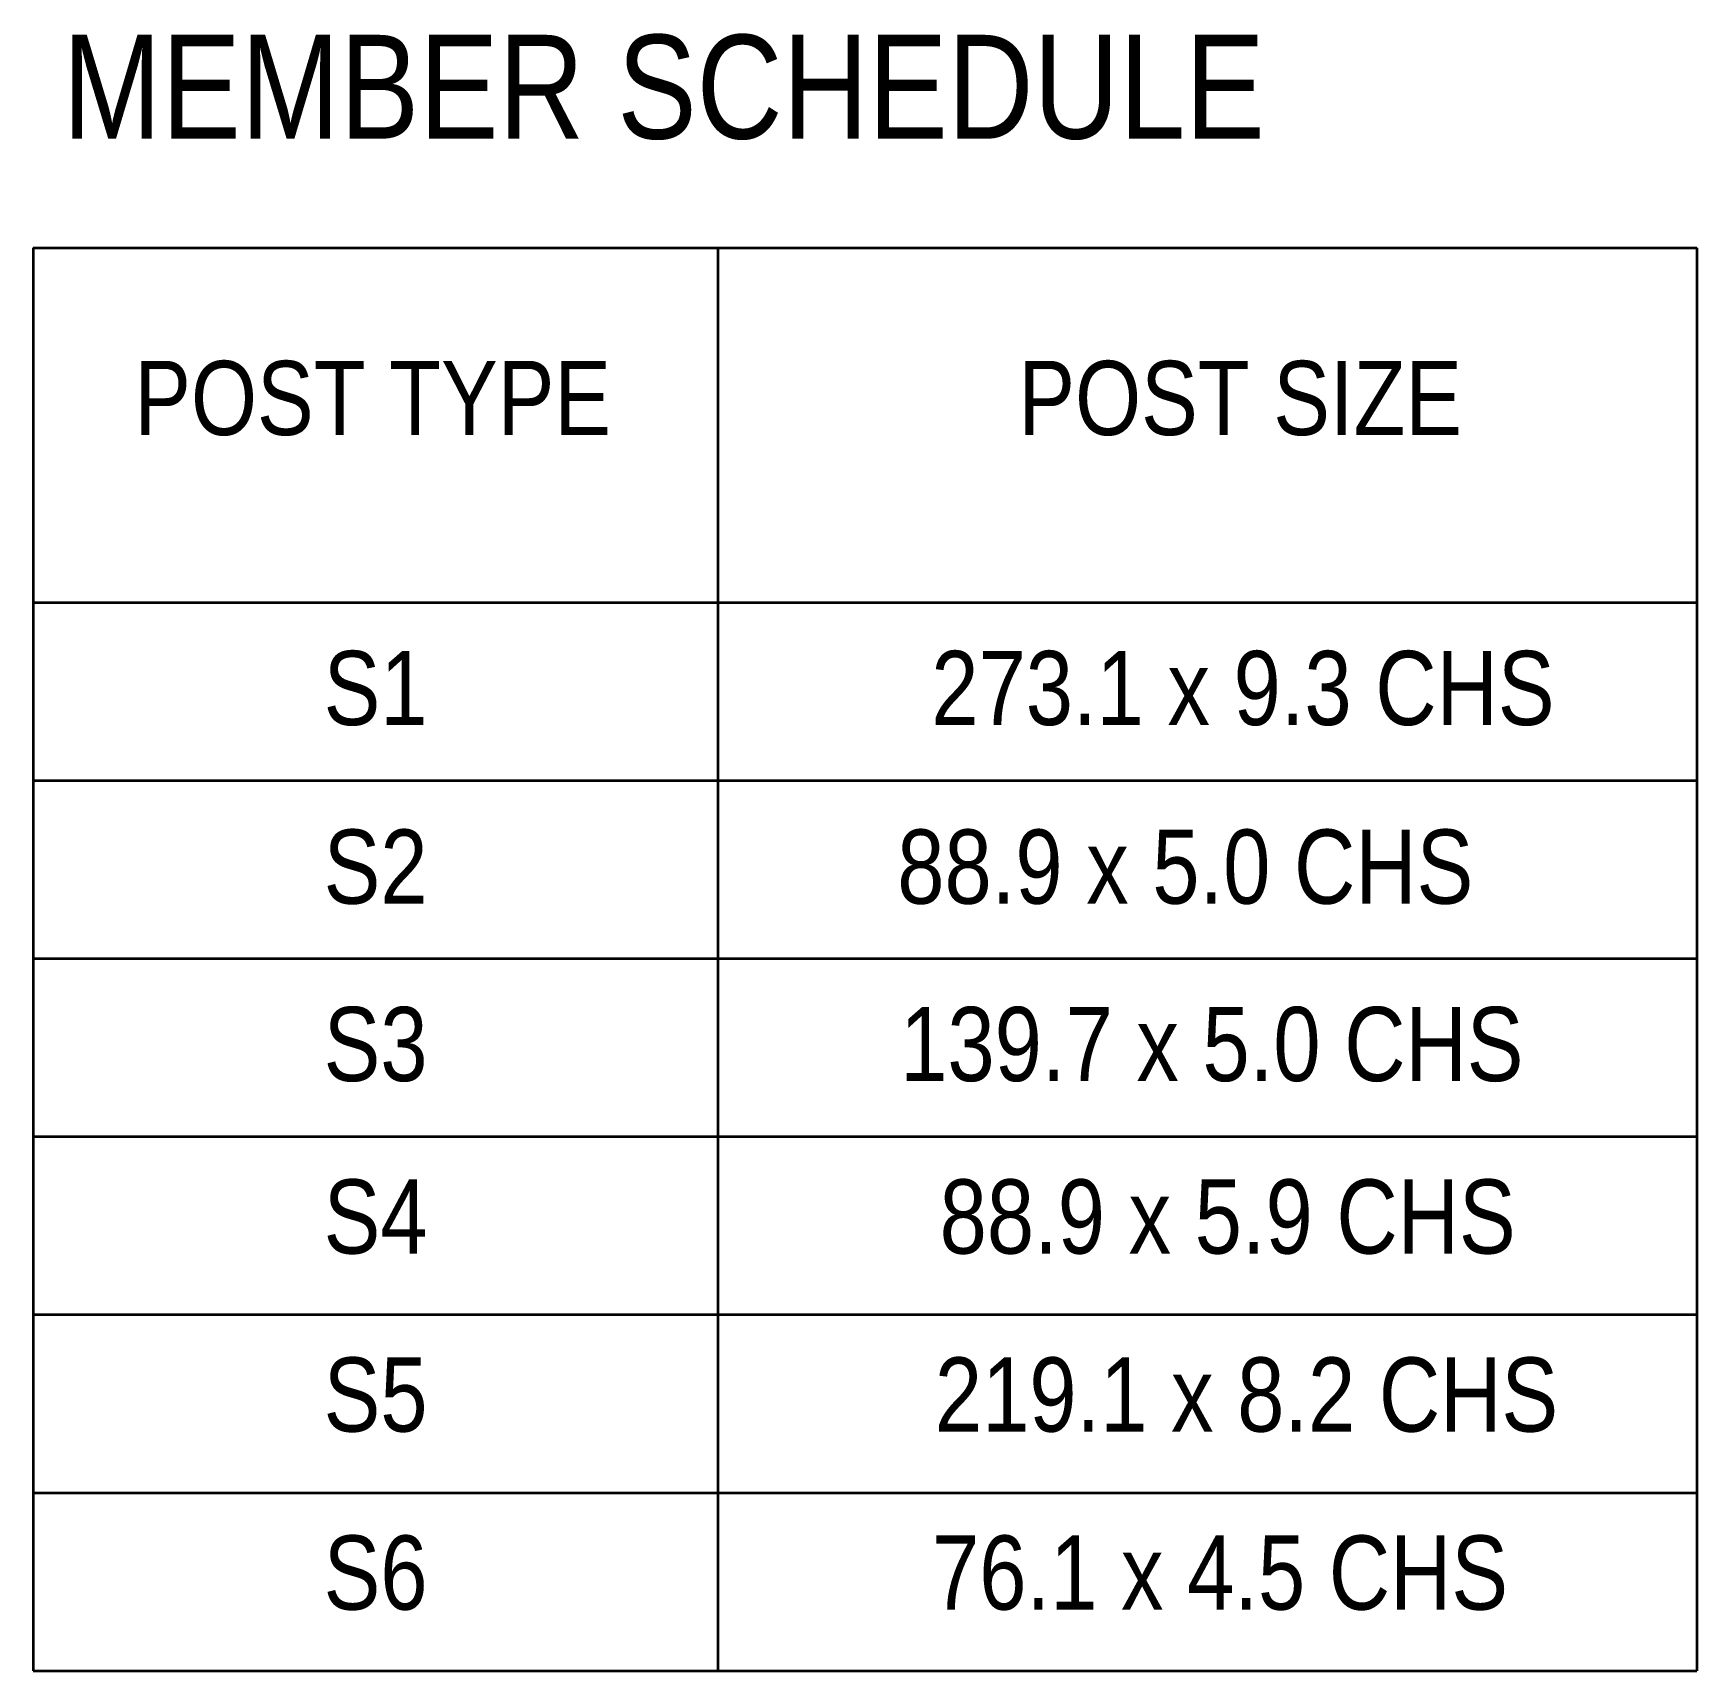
# Model space of a CAD drawing. Header units: metres. Extents: x -1109.9 to -1078.3, y 2.7 to 25.4.
# Drawn here: x -1078.3458 to -1078.2897, y 3.1285 to 3.1837 of the extents above.
import ezdxf

# ---------------------------------------------------------------- set-up
doc = ezdxf.new("R2010")
doc.units = ezdxf.units.M
doc.layers.add('A-DETL', color=7, linetype='Continuous', lineweight=13)
doc.layers.add('G-ANNO-TEXT', color=7, linetype='Continuous', lineweight=9)
doc.styles.add('Arial Narrow_3', font='ARIALN.TTF', dxfattribs={"height": 0.0035})
doc.styles.add('Arial Narrow_5', font='ARIALN.TTF', dxfattribs={"height": 0.0025})

msp = doc.modelspace()

# ---------------------------------------------------------------- linework, layer by layer
at = {"layer": 'A-DETL', "lineweight": 35}
for p, q in [((-1078.345777, 3.176444), (-1078.289697, 3.176444)), ((-1078.345777, 3.176444), (-1078.345777, 3.128486)), ((-1078.322703, 3.176444), (-1078.322703, 3.128486)), ((-1078.289697, 3.176444), (-1078.289697, 3.128486)), ((-1078.345777, 3.164486), (-1078.289697, 3.164486)), ((-1078.345777, 3.158486), (-1078.289697, 3.158486)), ((-1078.345777, 3.152486), (-1078.289697, 3.152486)), ((-1078.345777, 3.146486), (-1078.289697, 3.146486)), ((-1078.345777, 3.140486), (-1078.289697, 3.140486)), ((-1078.345777, 3.134486), (-1078.289697, 3.134486)), ((-1078.345777, 3.128486), (-1078.289697, 3.128486))]:
    msp.add_line(p, q, dxfattribs=at)

# ---------------------------------------------------------------- texts
at = {"layer": 'G-ANNO-TEXT', "attachment_point": 1, "bg_fill": 3, "box_fill_scale": 1, "bg_fill_color": 256, "bg_fill_true_color": 13158600, "bg_fill_transparency": 0}
for s, insert, char_height, style in [('MEMBER SCHEDULE', (-1078.344794, 3.18362), 0.0035, 'Arial Narrow_3'), ('POST TYPE', (-1078.342371, 3.172631), 0.0025, 'Arial Narrow_5'), ('POST SIZE', (-1078.312566, 3.172631), 0.0025, 'Arial Narrow_5'), ('S1', (-1078.335986, 3.162857), 0.0025, 'Arial Narrow_5'), ('273.1 x 9.3 CHS', (-1078.315503, 3.162857), 0.0025, 'Arial Narrow_5'), ('S2', (-1078.335986, 3.156836), 0.0025, 'Arial Narrow_5'), ('88.9 x 5.0 CHS', (-1078.31665, 3.156836), 0.0025, 'Arial Narrow_5'), ('S3', (-1078.335986, 3.150857), 0.0025, 'Arial Narrow_5'), ('139.7 x 5.0 CHS', (-1078.316551, 3.150857), 0.0025, 'Arial Narrow_5'), ('S4', (-1078.335986, 3.145044), 0.0025, 'Arial Narrow_5'), ('88.9 x 5.9 CHS', (-1078.315221, 3.145044), 0.0025, 'Arial Narrow_5'), ('S5', (-1078.335986, 3.139044), 0.0025, 'Arial Narrow_5'), ('219.1 x 8.2 CHS', (-1078.315382, 3.139044), 0.0025, 'Arial Narrow_5'), ('S6', (-1078.335986, 3.133044), 0.0025, 'Arial Narrow_5'), ('76.1 x 4.5 CHS', (-1078.315477, 3.133044), 0.0025, 'Arial Narrow_5')]:
    msp.add_mtext(s, dxfattribs=dict(at, insert=insert, char_height=char_height, style=style))

doc.saveas('drawing.dxf')
